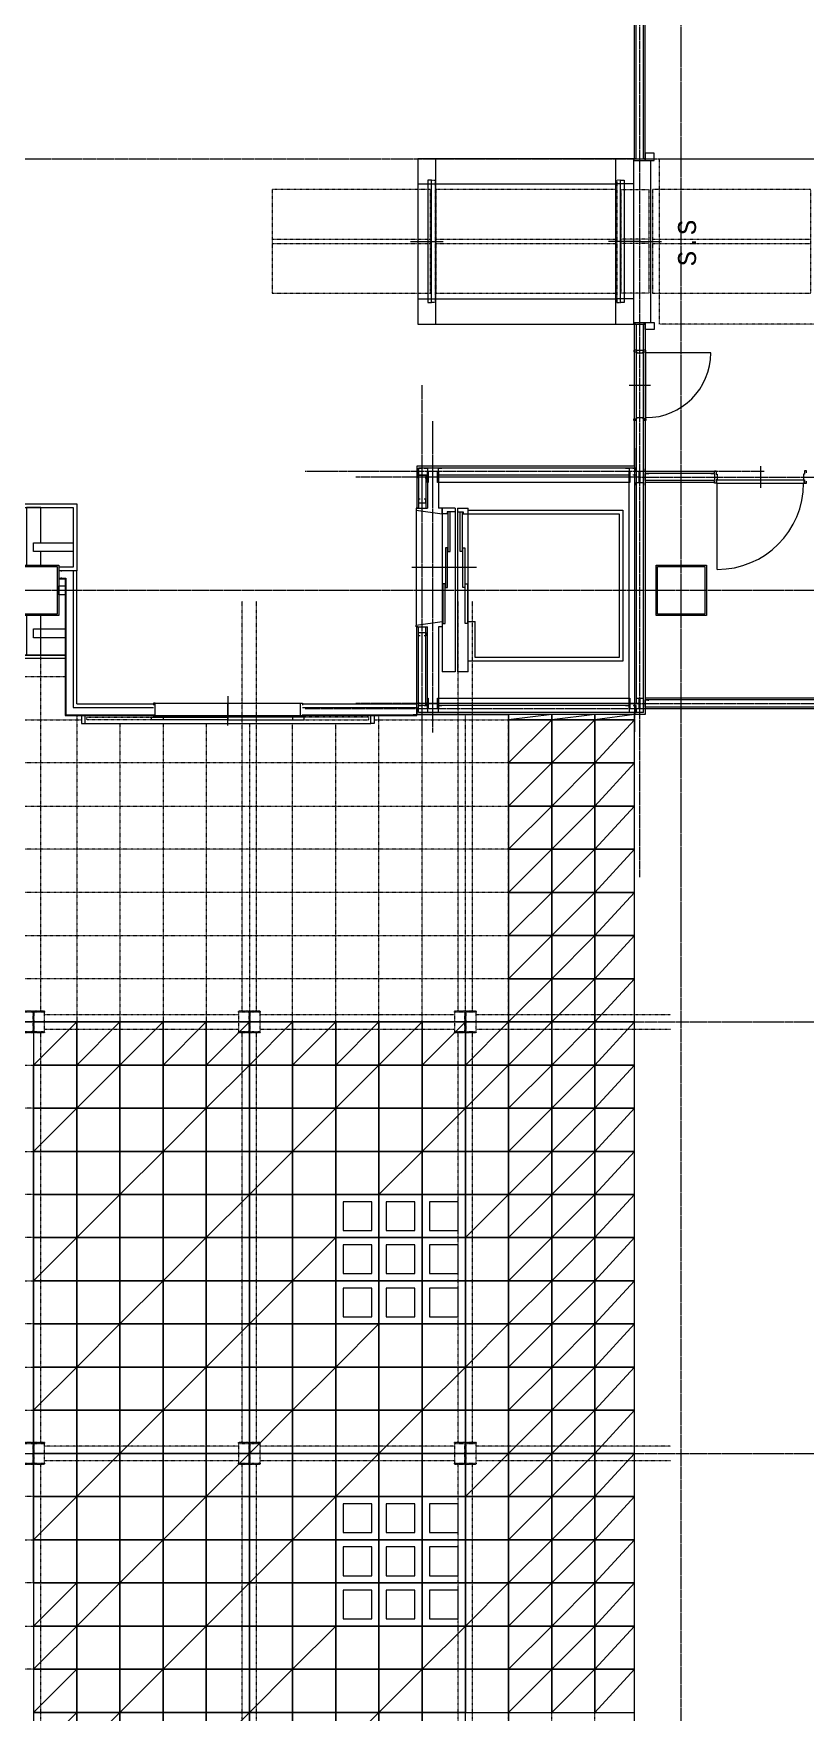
# Model space of a CAD drawing. Extents: x 73996 to 686888, y -9729 to 263202.
# Drawn here: x 480926 to 491651, y 201602 to 224942 of the extents above; entities that cross this region are included whole.
import ezdxf
from ezdxf.enums import TextEntityAlignment as Align

# ---------------------------------------------------------------- set-up
doc = ezdxf.new("R2010")
doc.units = 0
doc.header["$LTSCALE"] = 20
for name, pattern in [('Data Center Layout_L20$0$CENTER', [2, 1.25, -0.25, 0.25, -0.25]), ('Data Center Layout_L20$0$CENTERK0', [0.65, 0.5, -0.05, 0.05, -0.05]), ('Data Center Layout_L20$0$DOTK1', [0.1, 0.05, -0.05])]:
    doc.linetypes.add(name, pattern=pattern)
for name, color, linetype, lineweight in [('Data Center Layout_L20$0$$ALDG', 252, 'Data Center Layout_L20$0$DOTK1', 0), ('Data Center Layout_L20$0$$ALDG-P', 252, 'Continuous', 0), ('Data Center Layout_L20$0$$AREA-RC', 252, 'Continuous', 0), ('Data Center Layout_L20$0$$OOBIKI', 252, 'Data Center Layout_L20$0$DOTK1', 0), ('Data Center Layout_L20$0$ARC', 252, 'Continuous', 0), ('Data Center Layout_L20$0$H-SIN', 252, 'Data Center Layout_L20$0$CENTER', 9), ('Data Center Layout_L20$0$K-SIN', 252, 'Data Center Layout_L20$0$CENTER', 9), ('Data Center Layout_L20$0$SUGATA3', 252, 'Continuous', 0)]:
    doc.layers.add(name, color=color, linetype=linetype, lineweight=lineweight)
doc.styles.add('Data Center Layout_L20$0$ATS', font='monotxt', dxfattribs={"bigfont": 'BIGFONT'})

# ---------------------------------------------------------------- blocks, each defined once
blk = doc.blocks.new('Data Center Layout_L20$0$ROBOT2')
for points in [[(0, 0), (600, 0), (600, 600), (0, 600)], [(100, 100), (500, 100), (500, 500), (100, 500)]]:
    blk.add_lwpolyline(points, close=True)
blk = doc.blocks.new('Data Center Layout_L20$0$BLANK')
blk.add_lwpolyline([(0, 0), (600, 0), (600, 600), (0, 600)], close=True)
blk = doc.blocks.new('Data Center Layout_L20$0$45%-AL-G')
blk.add_line((600, 600), (0, 0))
blk.add_lwpolyline([(0, 0), (600, 0), (600, 600), (0, 600)], close=True)
blk = doc.blocks.new('Data Center Layout_L20$0$A$C80dc7663')
at = {"layer": 'Data Center Layout_L20$0$$ALDG'}
for p, q in [((493690.24, 182845.59), (523377.74, 182845.59)), ((523540.24, 182303.09), (523540.24, 148995.59)), ((527740.24, 148995.59), (527740.24, 182303.09)), ((528340.24, 148995.59), (528340.24, 182320.59)), ((528940.24, 148995.59), (528940.24, 182320.59)), ((529540.24, 148995.59), (529540.24, 182320.59)), ((530140.24, 148995.59), (530140.24, 182320.59)), ((530740.24, 148995.59), (530740.24, 182320.59)), ((493690.24, 182245.59), (523605.24, 182245.59)), ((524140.24, 182193.09), (524140.24, 148995.59)), ((524740.24, 182193.09), (524740.24, 148995.59)), ((525340.24, 182193.09), (525340.24, 148995.59)), ((525940.24, 182193.09), (525940.24, 148995.59)), ((526540.24, 148995.59), (526540.24, 182193.09)), ((527140.24, 148995.59), (527140.24, 182193.09)), ((527675.24, 182245.59), (531290.24, 182245.59)), ((531290.24, 181645.59), (493690.24, 181645.59)), ((493690.24, 181045.59), (531290.24, 181045.59)), ((531290.24, 180445.59), (493690.24, 180445.59)), ((531290.24, 179845.59), (334590.24, 179845.59)), ((334590.24, 179245.59), (531290.24, 179245.59)), ((531290.24, 178645.59), (334590.24, 178645.59)), ((334590.24, 178045.59), (531290.24, 178045.59)), ((334590.24, 177445.59), (531290.24, 177445.59)), ((531290.24, 176845.59), (334590.24, 176845.59)), ((334590.24, 176245.59), (531290.24, 176245.59)), ((531290.24, 175645.59), (334590.24, 175645.59)), ((531290.24, 175045.59), (334590.24, 175045.59)), ((334590.24, 174445.59), (531290.24, 174445.59)), ((531290.24, 173845.59), (334590.24, 173845.59)), ((334590.24, 173245.59), (531290.24, 173245.59)), ((334590.24, 172645.59), (531290.24, 172645.59)), ((334590.24, 172045.59), (531290.24, 172045.59)), ((531290.24, 171445.59), (334590.24, 171445.59)), ((334590.24, 170845.59), (531290.24, 170845.59)), ((531290.24, 170245.59), (334590.24, 170245.59)), ((334590.24, 169645.59), (531290.24, 169645.59)), ((531290.24, 169045.59), (334590.24, 169045.59))]:
    blk.add_line(p, q, dxfattribs=at)
at = {"layer": 'Data Center Layout_L20$0$$ALDG-P'}
blk.add_lwpolyline([(522940.24, 170245.59), (522940.24, 177445.59), (529540.24, 177445.59), (529540.24, 167845.59), (523540.24, 167845.59), (523540.24, 170245.59)], close=True, dxfattribs=at)
at = {"layer": 'Data Center Layout_L20$0$$AREA-RC'}
blk.add_lwpolyline([(493690.24, 183145.59), (523378.24, 183145.59), (523377.74, 182303.09), (528265.24, 182303.09), (528265.24, 182320.59), (529540.24, 182320.59), (529540.24, 178045.59), (500140.24, 178045.59), (500140.24, 170245.59), (486940.24, 170245.59)], dxfattribs=at)
at = {"layer": 'Data Center Layout_L20$0$$OOBIKI'}
for p, q in [((523040.24, 178195.59), (523040.24, 183695.59)), ((525840.24, 178195.59), (525840.24, 183895.59)), ((526040.24, 178195.59), (526040.24, 183895.59)), ((528840.24, 178195.59), (528840.24, 183895.59)), ((529040.24, 178195.59), (529040.24, 183895.59)), ((525790.24, 178145.59), (523090.24, 178145.59)), ((528790.24, 178145.59), (526090.24, 178145.59)), ((531790.24, 178145.59), (529090.24, 178145.59)), ((523040.24, 172195.59), (523040.24, 177895.59)), ((523090.24, 177945.59), (525790.24, 177945.59)), ((525840.24, 172195.59), (525840.24, 177895.59)), ((526040.24, 172195.59), (526040.24, 177895.59)), ((526090.24, 177945.59), (528790.24, 177945.59)), ((528840.24, 172195.59), (528840.24, 177895.59)), ((529040.24, 172195.59), (529040.24, 177895.59)), ((529090.24, 177945.59), (531790.24, 177945.59)), ((525790.24, 172145.59), (523090.24, 172145.59)), ((528790.24, 172145.59), (526090.24, 172145.59)), ((531790.24, 172145.59), (529090.24, 172145.59)), ((523040.24, 166395.59), (523040.24, 171895.59)), ((523090.24, 171945.59), (525790.24, 171945.59)), ((525840.24, 166195.59), (525840.24, 171895.59)), ((526040.24, 166195.59), (526040.24, 171895.59)), ((526090.24, 171945.59), (528790.24, 171945.59)), ((528840.24, 166195.59), (528840.24, 171895.59)), ((529040.24, 166195.59), (529040.24, 171895.59)), ((529090.24, 171945.59), (531790.24, 171945.59))]:
    blk.add_line(p, q, dxfattribs=at)
at = {"layer": 'Data Center Layout_L20$0$$OOBIKI', "linetype": 'Data Center Layout_L20$0$DOTK1'}
for points in [[(522790.24, 178195.59), (523090.24, 178195.59), (523090.24, 178180.59), (522945.24, 178180.59), (522945.24, 177910.59), (523090.24, 177910.59), (523090.24, 177895.59), (522790.24, 177895.59), (522790.24, 177910.59), (522935.24, 177910.59), (522935.24, 178180.59), (522790.24, 178180.59)], [(525790.24, 178195.59), (526090.24, 178195.59), (526090.24, 178180.59), (525945.24, 178180.59), (525945.24, 177910.59), (526090.24, 177910.59), (526090.24, 177895.59), (525790.24, 177895.59), (525790.24, 177910.59), (525935.24, 177910.59), (525935.24, 178180.59), (525790.24, 178180.59)], [(528790.24, 178195.59), (529090.24, 178195.59), (529090.24, 178180.59), (528945.24, 178180.59), (528945.24, 177910.59), (529090.24, 177910.59), (529090.24, 177895.59), (528790.24, 177895.59), (528790.24, 177910.59), (528935.24, 177910.59), (528935.24, 178180.59), (528790.24, 178180.59)], [(522790.24, 172195.59), (523090.24, 172195.59), (523090.24, 172180.59), (522945.24, 172180.59), (522945.24, 171910.59), (523090.24, 171910.59), (523090.24, 171895.59), (522790.24, 171895.59), (522790.24, 171910.59), (522935.24, 171910.59), (522935.24, 172180.59), (522790.24, 172180.59)], [(525790.24, 172195.59), (526090.24, 172195.59), (526090.24, 172180.59), (525945.24, 172180.59), (525945.24, 171910.59), (526090.24, 171910.59), (526090.24, 171895.59), (525790.24, 171895.59), (525790.24, 171910.59), (525935.24, 171910.59), (525935.24, 172180.59), (525790.24, 172180.59)], [(528790.24, 172195.59), (529090.24, 172195.59), (529090.24, 172180.59), (528945.24, 172180.59), (528945.24, 171910.59), (529090.24, 171910.59), (529090.24, 171895.59), (528790.24, 171895.59), (528790.24, 171910.59), (528935.24, 171910.59), (528935.24, 172180.59), (528790.24, 172180.59)]]:
    blk.add_lwpolyline(points, close=True, dxfattribs=at)
at = {"layer": 'Data Center Layout_L20$0$$OOBIKI'}
for points in [[(522790.24, 177895.59), (523090.24, 177895.59), (523090.24, 178195.59), (522790.24, 178195.59)], [(525790.24, 177895.59), (526090.24, 177895.59), (526090.24, 178195.59), (525790.24, 178195.59)], [(528790.24, 177895.59), (529090.24, 177895.59), (529090.24, 178195.59), (528790.24, 178195.59)], [(522790.24, 171895.59), (523090.24, 171895.59), (523090.24, 172195.59), (522790.24, 172195.59)], [(525790.24, 171895.59), (526090.24, 171895.59), (526090.24, 172195.59), (525790.24, 172195.59)], [(528790.24, 171895.59), (529090.24, 171895.59), (529090.24, 172195.59), (528790.24, 172195.59)]]:
    blk.add_lwpolyline(points, close=True, dxfattribs=at)
at = {"layer": 'Data Center Layout_L20$0$ARC'}
for p, q in [((531290.24, 190045.59), (531290.24, 193000.59)), ((531315.24, 190045.59), (531315.24, 193000.59)), ((531415.24, 190045.59), (531415.24, 193000.59)), ((531440.24, 190045.59), (531440.24, 193000.59)), ((531290.24, 190045.59), (531440.24, 190045.59)), ((531290.24, 185770.59), (531290.24, 187745.59)), ((531290.24, 187745.59), (531440.24, 187745.59)), ((531315.24, 187745.59), (531315.24, 182474.09)), ((531415.24, 182345.59), (531415.24, 187745.59)), ((531440.24, 187745.59), (531440.24, 182320.59)), ((532350.24, 187345.59), (531450.24, 187345.59)), ((531215.24, 186895.59), (531515.24, 186895.59)), ((531290.24, 185956.56), (531290.24, 185770.59)), ((531440.24, 185956.56), (531440.24, 185695.59)), ((528265.24, 185770.59), (528265.24, 185185.59)), ((531290.24, 185770.59), (528265.24, 185770.59)), ((528290.24, 185745.59), (528290.24, 185185.59)), ((531315.24, 185745.59), (528290.24, 185745.59)), ((528415.24, 185645.59), (528290.24, 185645.59)), ((528390.24, 185645.59), (528390.24, 185185.59)), ((528415.24, 185645.59), (528415.24, 185185.59)), ((531215.24, 185645.59), (528565.24, 185645.59)), ((531215.24, 185620.59), (528565.24, 185620.59)), ((531290.24, 185617.09), (531290.24, 182474.09)), ((532400.24, 185695.59), (531440.24, 185695.59)), ((532400.24, 185670.59), (531440.24, 185670.59)), ((532400.24, 185570.59), (531440.24, 185570.59)), ((532400.24, 185545.59), (531440.24, 185545.59)), ((532440.24, 184335.59), (532440.24, 185535.59)), ((487390.24, 185245.59), (523540.24, 185245.59)), ((487390.24, 185195.59), (523490.24, 185195.59)), ((523490.24, 185195.59), (523490.24, 184365.59)), ((523540.24, 185245.59), (523540.24, 184315.59)), ((528255.24, 185160.59), (528255.24, 183560.59)), ((528265.24, 185185.59), (528415.24, 185185.59)), ((528618.24, 185185.59), (528618.24, 182910.59)), ((528800.24, 185185.59), (528618.24, 185185.59)), ((528688.24, 185110.59), (528618.24, 185110.59)), ((528688.24, 185135.59), (528688.24, 185110.59)), ((528800.24, 185135.59), (528688.24, 185135.59)), ((528800.24, 185185.59), (528800.24, 182910.59)), ((528830.24, 185185.59), (528978.24, 185185.59)), ((528830.24, 185185.59), (528830.24, 182910.59)), ((528830.24, 185135.59), (528908.24, 185135.59)), ((528908.24, 185135.59), (528908.24, 185110.59)), ((528908.24, 185110.59), (531078.24, 185110.59)), ((528978.24, 182910.59), (528978.24, 185185.59)), ((528978.24, 185160.59), (531128.24, 185160.59)), ((529078.24, 185110.59), (529078.24, 185110.59)), ((531078.24, 185110.59), (531078.24, 183110.59)), ((531128.24, 185160.59), (531128.24, 183060.59)), ((523490.24, 184365.59), (523290.24, 184365.59)), ((523540.24, 184315.59), (523290.24, 184315.59)), ((523290.24, 184215.59), (523390.24, 184215.59)), ((523290.24, 184203.09), (523377.74, 184203.09)), ((523377.74, 184203.09), (523377.74, 182303.09)), ((523390.24, 184215.59), (523390.24, 182315.59)), ((523490.24, 184315.59), (523490.24, 182415.59)), ((523540.24, 182465.59), (523540.24, 184315.59)), ((529095.24, 184360.59), (528195.24, 184360.59)), ((528265.24, 182320.59), (528265.24, 183535.59)), ((528265.24, 183535.59), (528415.24, 183535.59)), ((528290.24, 182345.59), (528290.24, 183535.59)), ((528390.24, 182445.59), (528390.24, 183535.59)), ((528415.24, 182445.59), (528415.24, 183535.59)), ((528978.24, 183610.59), (529078.24, 183610.59)), ((529078.24, 183110.59), (529078.24, 183610.59)), ((523378.24, 183145.59), (493690.24, 183145.59)), ((523378.24, 183095.59), (493690.24, 183095.59)), ((531128.24, 183060.59), (528978.24, 183060.59)), ((531078.24, 183110.59), (529078.24, 183110.59)), ((528800.24, 182910.59), (528618.24, 182910.59)), ((528978.24, 182910.59), (528830.24, 182910.59)), ((525640.24, 182575.09), (525640.24, 182263.09)), ((540490.24, 182545.59), (531440.24, 182545.59)), ((540515.24, 182520.59), (531440.24, 182520.59)), ((523377.74, 182303.09), (524605.24, 182303.09)), ((523390.24, 182315.59), (524605.24, 182315.59)), ((523490.24, 182415.59), (524605.24, 182415.59)), ((523540.24, 182465.59), (524605.24, 182465.59)), ((524630.24, 182475.09), (526650.24, 182475.09)), ((524630.24, 182293.09), (526650.24, 182293.09)), ((525640.24, 182168.09), (525640.24, 182468.09)), ((526675.24, 182465.59), (528265.24, 182465.59)), ((526675.24, 182415.59), (528265.24, 182415.59)), ((526675.24, 182315.59), (528265.24, 182315.59)), ((526675.24, 182303.09), (528265.24, 182303.09)), ((531440.24, 182320.59), (528265.24, 182320.59)), ((528415.24, 182445.59), (528290.24, 182445.59)), ((531415.24, 182345.59), (528290.24, 182345.59)), ((531215.24, 182470.59), (528565.24, 182470.59)), ((531215.24, 182445.59), (528565.24, 182445.59)), ((531290.24, 147655.59), (531290.24, 182320.59)), ((531315.24, 182395.59), (531315.24, 182345.59)), ((540615.24, 182420.59), (531440.24, 182420.59)), ((540640.24, 182395.59), (531440.24, 182395.59)), ((523655.24, 182193.09), (527625.24, 182193.09))]:
    blk.add_line(p, q, dxfattribs=at)
at = {"layer": 'Data Center Layout_L20$0$ARC', "linetype": 'Continuous'}
for p, q in [((528530.24, 187745.59), (528530.24, 190045.59)), ((531030.24, 187745.59), (531030.24, 190045.59)), ((528280.24, 189695.59), (528530.24, 189695.59)), ((528530.24, 189695.59), (531030.24, 189695.59)), ((531280.24, 189695.59), (531030.24, 189695.59)), ((528180.24, 188895.59), (528630.24, 188895.59)), ((531380.24, 188895.59), (530930.24, 188895.59)), ((531365.24, 188895.59), (531665.24, 188895.59)), ((528280.24, 188095.59), (528530.24, 188095.59)), ((528530.24, 188095.59), (531030.24, 188095.59)), ((531280.24, 188095.59), (531030.24, 188095.59)), ((531215.24, 186895.59), (531515.24, 186895.59)), ((533040.24, 185770.59), (533040.24, 185470.59))]:
    blk.add_line(p, q, dxfattribs=at)
at = {"layer": 'Data Center Layout_L20$0$ARC', "linetype": 'Data Center Layout_L20$0$CENTERK0'}
blk.add_line((531515.24, 190020.59), (531515.24, 187770.59), dxfattribs=at)
at = {"layer": 'Data Center Layout_L20$0$ARC', "linetype": 'Data Center Layout_L20$0$DOTK1'}
for p, q in [((526255.24, 188925.59), (528455.24, 188925.59)), ((526255.24, 188865.59), (528455.24, 188865.59)), ((528530.24, 188925.59), (531030.24, 188925.59)), ((528530.24, 188865.59), (531030.24, 188865.59)), ((531490.24, 188925.59), (531105.24, 188925.59)), ((531490.24, 188865.59), (531105.24, 188865.59)), ((531540.24, 188925.59), (533740.24, 188925.59)), ((531540.24, 188865.59), (533740.24, 188865.59))]:
    blk.add_line(p, q, dxfattribs=at)
at = {"layer": 'Data Center Layout_L20$0$ARC'}
for points in [[(528280.24, 190045.59), (528280.24, 187745.59), (531280.24, 187745.59), (531280.24, 190045.59)], [(531440.24, 190020.59), (531565.24, 190020.59), (531565.24, 190120.59), (531440.24, 190120.59)], [(531440.24, 187770.59), (531565.24, 187770.59), (531565.24, 187670.59), (531440.24, 187670.59)], [(531450.24, 186435.59), (531450.24, 187355.59), (531410.24, 187355.59), (531410.24, 186435.59)], [(528415.24, 185545.59), (528415.24, 185695.59), (528425.24, 185695.59), (528425.24, 185624.09), (528555.24, 185624.09), (528555.24, 185695.59), (528565.24, 185695.59), (528565.24, 185545.59), (528555.24, 185545.59), (528555.24, 185617.09), (528425.24, 185617.09), (528425.24, 185545.59)], [(531215.24, 185545.59), (531215.24, 185695.59), (531225.24, 185695.59), (531225.24, 185624.09), (531355.24, 185624.09), (531355.24, 185695.59), (531365.24, 185695.59), (531365.24, 185545.59), (531355.24, 185545.59), (531355.24, 185617.09), (531225.24, 185617.09), (531225.24, 185545.59)], [(532430.24, 185535.59), (533650.24, 185535.59), (533650.24, 185575.59), (532430.24, 185575.59)], [(528728.24, 185135.59), (528698.24, 185135.59), (528698.24, 184585.59), (528728.24, 184585.59)], [(528868.24, 185135.59), (528898.24, 185135.59), (528898.24, 184585.59), (528868.24, 184585.59)], [(523490.24, 184583.59), (522940.24, 184583.59), (522940.24, 184707.59), (523490.24, 184707.59)], [(528693.24, 184635.59), (528663.24, 184635.59), (528663.24, 184085.59), (528693.24, 184085.59)], [(528903.24, 184635.59), (528933.24, 184635.59), (528933.24, 184085.59), (528903.24, 184085.59)], [(522590.24, 183695.59), (522590.24, 184395.59), (523290.24, 184395.59), (523290.24, 183695.59)], [(531590.24, 183695.59), (531590.24, 184395.59), (532290.24, 184395.59), (532290.24, 183695.59)], [(522610.24, 183715.59), (522610.24, 184375.59), (523270.24, 184375.59), (523270.24, 183715.59)], [(531610.24, 183715.59), (531610.24, 184375.59), (532270.24, 184375.59), (532270.24, 183715.59)], [(523377.74, 183983.59), (523290.24, 183983.59), (523290.24, 184107.59), (523377.74, 184107.59)], [(528658.24, 184135.59), (528628.24, 184135.59), (528628.24, 183585.59), (528658.24, 183585.59)], [(528938.24, 184135.59), (528968.24, 184135.59), (528968.24, 183585.59), (528938.24, 183585.59)], [(523040.24, 183695.59), (522840.24, 183695.59), (522840.24, 183145.59), (523040.24, 183145.59)], [(523377.74, 183383.59), (522940.24, 183383.59), (522940.24, 183507.59), (523377.74, 183507.59)], [(528415.24, 182395.59), (528415.24, 182545.59), (528425.24, 182545.59), (528425.24, 182474.09), (528555.24, 182474.09), (528555.24, 182545.59), (528565.24, 182545.59), (528565.24, 182395.59), (528555.24, 182395.59), (528555.24, 182467.09), (528425.24, 182467.09), (528425.24, 182395.59)], [(531215.24, 182395.59), (531215.24, 182545.59), (531225.24, 182545.59), (531225.24, 182474.09), (531355.24, 182474.09), (531355.24, 182545.59), (531365.24, 182545.59), (531365.24, 182395.59), (531355.24, 182395.59), (531355.24, 182467.09), (531225.24, 182467.09), (531225.24, 182395.59)], [(523655.24, 182303.09), (523605.24, 182303.09), (523605.24, 182193.09), (523655.24, 182193.09)], [(527625.24, 182303.09), (527675.24, 182303.09), (527675.24, 182193.09), (527625.24, 182193.09)], [(525640.24, 182243.09), (524580.24, 182243.09), (524580.24, 182283.09), (525640.24, 182283.09)], [(525640.24, 182243.09), (526700.24, 182243.09), (526700.24, 182283.09), (525640.24, 182283.09)]]:
    blk.add_lwpolyline(points, close=True, dxfattribs=at)
for points in [[(531305.24, 190045.59), (531280.24, 190045.59), (531280.24, 190020.59), (531440.24, 190020.59), (531440.24, 190045.59), (531415.24, 190045.59)], [(531305.24, 187745.59), (531280.24, 187745.59), (531280.24, 187770.59), (531440.24, 187770.59), (531440.24, 187745.59), (531415.24, 187745.59)], [(531325.24, 187425.59), (531315.24, 187425.59), (531315.24, 187385.59), (531415.24, 187385.59), (531415.24, 187425.59), (531405.24, 187425.59)], [(531305.24, 187385.59), (531280.24, 187385.59), (531280.24, 187360.59), (531325.24, 187360.59), (531325.24, 187345.59), (531405.24, 187345.59), (531405.24, 187360.59), (531450.24, 187360.59), (531450.24, 187385.59), (531425.24, 187385.59)], [(531305.24, 186405.59), (531280.24, 186405.59), (531280.24, 186430.59), (531325.24, 186430.59), (531325.24, 186445.59), (531405.24, 186445.59), (531405.24, 186430.59), (531450.24, 186430.59), (531450.24, 186405.59), (531425.24, 186405.59)], [(528330.24, 185655.59), (528330.24, 185645.59), (528290.24, 185645.59), (528290.24, 185745.59), (528330.24, 185745.59), (528330.24, 185735.59)], [(528300.24, 185605.59), (528290.24, 185605.59), (528290.24, 185645.59), (528390.24, 185645.59), (528390.24, 185605.59), (528380.24, 185605.59)], [(528375.24, 185735.59), (528375.24, 185745.59), (528415.24, 185745.59), (528415.24, 185645.59), (528375.24, 185645.59), (528375.24, 185655.59)], [(528605.24, 185655.59), (528605.24, 185645.59), (528565.24, 185645.59), (528565.24, 185745.59), (528605.24, 185745.59), (528605.24, 185735.59)], [(531175.24, 185735.59), (531175.24, 185745.59), (531215.24, 185745.59), (531215.24, 185645.59), (531175.24, 185645.59), (531175.24, 185655.59)], [(531275.24, 185735.59), (531275.24, 185745.59), (531315.24, 185745.59), (531315.24, 185645.59), (531275.24, 185645.59), (531275.24, 185655.59)], [(531405.24, 185735.59), (531415.24, 185735.59), (531415.24, 185695.59), (531315.24, 185695.59), (531315.24, 185735.59), (531325.24, 185735.59)], [(531480.24, 185580.59), (531480.24, 185570.59), (531440.24, 185570.59), (531440.24, 185670.59), (531480.24, 185670.59), (531480.24, 185660.59)], [(532360.24, 185660.59), (532360.24, 185670.59), (532400.24, 185670.59), (532400.24, 185570.59), (532360.24, 185570.59), (532360.24, 185580.59)], [(532400.24, 185680.59), (532400.24, 185705.59), (532425.24, 185705.59), (532425.24, 185660.59), (532440.24, 185660.59), (532440.24, 185580.59), (532425.24, 185580.59), (532425.24, 185535.59), (532400.24, 185535.59), (532400.24, 185560.59)], [(533680.24, 185680.59), (533680.24, 185705.59), (533655.24, 185705.59), (533655.24, 185660.59), (533640.24, 185660.59), (533640.24, 185580.59), (533655.24, 185580.59), (533655.24, 185535.59), (533680.24, 185535.59), (533680.24, 185560.59)], [(531325.24, 185505.59), (531315.24, 185505.59), (531315.24, 185545.59), (531415.24, 185545.59), (531415.24, 185505.59), (531405.24, 185505.59)], [(523040.24, 184707.59), (523040.24, 185195.59), (522840.24, 185195.59), (522840.24, 184395.59), (523040.24, 184395.59), (523040.24, 184583.59)], [(528280.24, 185185.59), (528255.24, 185185.59), (528255.24, 185160.59), (528618.24, 185110.59), (528618.24, 185185.59), (528565.24, 185185.59)], [(528310.24, 185310.59), (528290.24, 185310.59), (528290.24, 185260.59), (528390.24, 185260.59), (528390.24, 185310.59), (528370.24, 185310.59)], [(523330.24, 184305.59), (523330.24, 184315.59), (523290.24, 184315.59), (523290.24, 184215.59), (523330.24, 184215.59), (523330.24, 184225.59)], [(528280.24, 183535.59), (528255.24, 183535.59), (528255.24, 183560.59), (528618.24, 183610.59), (528618.24, 183535.59), (528565.24, 183535.59)], [(528310.24, 183410.59), (528290.24, 183410.59), (528290.24, 183460.59), (528390.24, 183460.59), (528390.24, 183410.59), (528370.24, 183410.59)], [(531325.24, 182585.59), (531315.24, 182585.59), (531315.24, 182545.59), (531415.24, 182545.59), (531415.24, 182585.59), (531405.24, 182585.59)], [(531480.24, 182430.59), (531480.24, 182420.59), (531440.24, 182420.59), (531440.24, 182520.59), (531480.24, 182520.59), (531480.24, 182510.59)], [(524605.24, 182318.09), (524605.24, 182293.09), (524630.24, 182293.09), (524630.24, 182475.09), (524605.24, 182475.09), (524605.24, 182450.09)], [(526675.24, 182318.09), (526675.24, 182293.09), (526650.24, 182293.09), (526650.24, 182475.09), (526675.24, 182475.09), (526675.24, 182450.09)], [(528225.24, 182405.59), (528225.24, 182415.59), (528265.24, 182415.59), (528265.24, 182315.59), (528225.24, 182315.59), (528225.24, 182325.59)], [(528380.24, 182485.59), (528390.24, 182485.59), (528390.24, 182445.59), (528290.24, 182445.59), (528290.24, 182485.59), (528300.24, 182485.59)], [(528330.24, 182355.59), (528330.24, 182345.59), (528290.24, 182345.59), (528290.24, 182445.59), (528330.24, 182445.59), (528330.24, 182435.59)], [(528375.24, 182435.59), (528375.24, 182445.59), (528415.24, 182445.59), (528415.24, 182345.59), (528375.24, 182345.59), (528375.24, 182355.59)], [(528605.24, 182355.59), (528605.24, 182345.59), (528565.24, 182345.59), (528565.24, 182445.59), (528605.24, 182445.59), (528605.24, 182435.59)], [(531175.24, 182435.59), (531175.24, 182445.59), (531215.24, 182445.59), (531215.24, 182345.59), (531175.24, 182345.59), (531175.24, 182355.59)], [(531275.24, 182355.59), (531275.24, 182345.59), (531315.24, 182345.59), (531315.24, 182445.59), (531275.24, 182445.59), (531275.24, 182435.59)], [(531405.24, 182355.59), (531415.24, 182355.59), (531415.24, 182395.59), (531315.24, 182395.59), (531315.24, 182355.59), (531325.24, 182355.59)]]:
    blk.add_lwpolyline(points, dxfattribs=at)
at = {"layer": 'Data Center Layout_L20$0$ARC', "linetype": 'Data Center Layout_L20$0$DOTK1'}
for points in [[(531640.24, 190045.59), (536190.13, 190045.59), (536190.13, 187745.59), (531640.24, 187745.59), (531640.24, 190045.59)], [(526255.24, 188175.59), (528455.24, 188175.59), (528455.24, 189615.59), (526255.24, 189615.59)], [(528470.24, 189745.59), (528520.24, 189745.59), (528520.24, 188045.59), (528470.24, 188045.59)], [(528530.24, 188175.59), (531030.24, 188175.59), (531030.24, 189615.59), (528530.24, 189615.59)], [(531095.24, 189745.59), (531045.24, 189745.59), (531045.24, 188045.59), (531095.24, 188045.59)], [(531490.24, 188175.59), (531105.24, 188175.59), (531105.24, 189615.59), (531490.24, 189615.59)], [(531540.24, 188175.59), (533740.24, 188175.59), (533740.24, 189615.59), (531540.24, 189615.59)], [(524740.24, 182243.09), (523680.24, 182243.09), (523680.24, 182283.09), (524740.24, 182283.09)], [(526540.24, 182243.09), (527600.24, 182243.09), (527600.24, 182283.09), (526540.24, 182283.09)]]:
    blk.add_lwpolyline(points, close=True, dxfattribs=at)
at = {"layer": 'Data Center Layout_L20$0$ARC', "linetype": 'Continuous'}
for points in [[(528420.24, 188045.59), (528470.24, 188045.59), (528470.24, 189745.59), (528420.24, 189745.59)], [(531145.24, 188045.59), (531095.24, 188045.59), (531095.24, 189745.59), (531145.24, 189745.59)]]:
    blk.add_lwpolyline(points, close=True, dxfattribs=at)
at = {"layer": 'Data Center Layout_L20$0$ARC'}
for centre, radius in [((531450.24, 187345.59), 900), ((532440.24, 185535.59), 1200)]:
    blk.add_arc(centre, radius, 270, 0, dxfattribs=at)
at = {"layer": 'Data Center Layout_L20$0$H-SIN'}
for p, q in [((531940.24, 124521.53), (531940.24, 230045.59)), ((294307.41, 190045.59), (588940.24, 190045.59)), ((294307.41, 184045.59), (588940.24, 184045.59)), ((294307.41, 178045.59), (588940.24, 178045.59)), ((294307.41, 172045.59), (588940.24, 172045.59))]:
    blk.add_line(p, q, dxfattribs=at)
at = {"layer": 'Data Center Layout_L20$0$K-SIN'}
for p, q in [((531365.24, 180056.3), (531365.24, 212045.59)), ((528340.24, 182070.59), (528340.24, 186895.59)), ((528490.24, 182070.59), (528490.24, 186395.59)), ((531290.24, 186020.59), (531290.24, 182070.59)), ((533090.24, 185695.59), (526715.24, 185695.59)), ((531365.24, 185620.59), (527415.24, 185620.59)), ((531365.24, 185620.59), (543140.24, 185620.59)), ((531590.24, 182395.59), (526715.24, 182395.59)), ((531365.24, 182470.59), (527415.24, 182470.59)), ((531365.24, 182470.59), (543140.24, 182470.59))]:
    blk.add_line(p, q, dxfattribs=at)
at = {"layer": 'Data Center Layout_L20$0$SUGATA3'}
blk.add_lwpolyline([(528565.24, 183535.59), (528565.24, 182545.59), (531215.24, 182545.59), (531215.24, 185545.59), (528565.24, 185545.59), (528565.24, 185185.59)], dxfattribs=at)
at = {"layer": 'Data Center Layout_L20$0$$ALDG-P', "yscale": 0.125}
for p in [(529540.24, 182245.59), (530140.24, 182245.59)]:
    blk.add_blockref('Data Center Layout_L20$0$45%-AL-G', p, dxfattribs=at)
at = {"layer": 'Data Center Layout_L20$0$$ALDG-P', "xscale": 0.9166666666666666, "yscale": 0.125, "zscale": 0.9166666666666666}
blk.add_blockref('Data Center Layout_L20$0$45%-AL-G', (530740.24, 182245.59), dxfattribs=at)
at = {"layer": 'Data Center Layout_L20$0$$ALDG-P'}
for name, p in [('Data Center Layout_L20$0$45%-AL-G', (529540.24, 181645.59)), ('Data Center Layout_L20$0$45%-AL-G', (530140.24, 181645.59)), ('Data Center Layout_L20$0$45%-AL-G', (529540.24, 181045.59)), ('Data Center Layout_L20$0$45%-AL-G', (530140.24, 181045.59)), ('Data Center Layout_L20$0$45%-AL-G', (529540.24, 180445.59)), ('Data Center Layout_L20$0$45%-AL-G', (530140.24, 180445.59)), ('Data Center Layout_L20$0$45%-AL-G', (529540.24, 179845.59)), ('Data Center Layout_L20$0$45%-AL-G', (530140.24, 179845.59)), ('Data Center Layout_L20$0$45%-AL-G', (529540.24, 179245.59)), ('Data Center Layout_L20$0$45%-AL-G', (530140.24, 179245.59)), ('Data Center Layout_L20$0$45%-AL-G', (529540.24, 178645.59)), ('Data Center Layout_L20$0$45%-AL-G', (530140.24, 178645.59)), ('Data Center Layout_L20$0$45%-AL-G', (529540.24, 178045.59)), ('Data Center Layout_L20$0$45%-AL-G', (530140.24, 178045.59)), ('Data Center Layout_L20$0$45%-AL-G', (522940.24, 177445.59)), ('Data Center Layout_L20$0$45%-AL-G', (523540.24, 177445.59)), ('Data Center Layout_L20$0$45%-AL-G', (524140.24, 177445.59)), ('Data Center Layout_L20$0$45%-AL-G', (524740.24, 177445.59)), ('Data Center Layout_L20$0$45%-AL-G', (525340.24, 177445.59)), ('Data Center Layout_L20$0$45%-AL-G', (525940.24, 177445.59)), ('Data Center Layout_L20$0$45%-AL-G', (526540.24, 177445.59)), ('Data Center Layout_L20$0$45%-AL-G', (527140.24, 177445.59)), ('Data Center Layout_L20$0$45%-AL-G', (527740.24, 177445.59)), ('Data Center Layout_L20$0$45%-AL-G', (528340.24, 177445.59)), ('Data Center Layout_L20$0$45%-AL-G', (528940.24, 177445.59)), ('Data Center Layout_L20$0$45%-AL-G', (529540.24, 177445.59)), ('Data Center Layout_L20$0$45%-AL-G', (530140.24, 177445.59)), ('Data Center Layout_L20$0$BLANK', (522940.24, 176845.59)), ('Data Center Layout_L20$0$45%-AL-G', (523540.24, 176845.59)), ('Data Center Layout_L20$0$BLANK', (524140.24, 176845.59)), ('Data Center Layout_L20$0$BLANK', (524740.24, 176845.59)), ('Data Center Layout_L20$0$45%-AL-G', (525340.24, 176845.59)), ('Data Center Layout_L20$0$BLANK', (525940.24, 176845.59)), ('Data Center Layout_L20$0$BLANK', (526540.24, 176845.59)), ('Data Center Layout_L20$0$45%-AL-G', (527140.24, 176845.59)), ('Data Center Layout_L20$0$BLANK', (527740.24, 176845.59)), ('Data Center Layout_L20$0$BLANK', (528340.24, 176845.59)), ('Data Center Layout_L20$0$45%-AL-G', (528940.24, 176845.59)), ('Data Center Layout_L20$0$45%-AL-G', (529540.24, 176845.59)), ('Data Center Layout_L20$0$45%-AL-G', (530140.24, 176845.59)), ('Data Center Layout_L20$0$45%-AL-G', (522940.24, 176245.59)), ('Data Center Layout_L20$0$BLANK', (523540.24, 176245.59)), ('Data Center Layout_L20$0$BLANK', (524140.24, 176245.59)), ('Data Center Layout_L20$0$45%-AL-G', (524740.24, 176245.59)), ('Data Center Layout_L20$0$BLANK', (525340.24, 176245.59)), ('Data Center Layout_L20$0$BLANK', (525940.24, 176245.59)), ('Data Center Layout_L20$0$45%-AL-G', (526540.24, 176245.59)), ('Data Center Layout_L20$0$BLANK', (527140.24, 176245.59)), ('Data Center Layout_L20$0$BLANK', (527740.24, 176245.59)), ('Data Center Layout_L20$0$45%-AL-G', (528340.24, 176245.59)), ('Data Center Layout_L20$0$BLANK', (528940.24, 176245.59)), ('Data Center Layout_L20$0$45%-AL-G', (529540.24, 176245.59)), ('Data Center Layout_L20$0$45%-AL-G', (530140.24, 176245.59)), ('Data Center Layout_L20$0$BLANK', (522940.24, 175645.59)), ('Data Center Layout_L20$0$BLANK', (523540.24, 175645.59)), ('Data Center Layout_L20$0$45%-AL-G', (524140.24, 175645.59)), ('Data Center Layout_L20$0$BLANK', (524740.24, 175645.59)), ('Data Center Layout_L20$0$BLANK', (525340.24, 175645.59)), ('Data Center Layout_L20$0$45%-AL-G', (525940.24, 175645.59)), ('Data Center Layout_L20$0$BLANK', (526540.24, 175645.59)), ('Data Center Layout_L20$0$BLANK', (527140.24, 175645.59)), ('Data Center Layout_L20$0$45%-AL-G', (527740.24, 175645.59)), ('Data Center Layout_L20$0$BLANK', (528340.24, 175645.59)), ('Data Center Layout_L20$0$BLANK', (528940.24, 175645.59)), ('Data Center Layout_L20$0$45%-AL-G', (529540.24, 175645.59)), ('Data Center Layout_L20$0$45%-AL-G', (530140.24, 175645.59)), ('Data Center Layout_L20$0$BLANK', (522940.24, 175045.59)), ('Data Center Layout_L20$0$45%-AL-G', (523540.24, 175045.59)), ('Data Center Layout_L20$0$BLANK', (524140.24, 175045.59)), ('Data Center Layout_L20$0$BLANK', (524740.24, 175045.59)), ('Data Center Layout_L20$0$45%-AL-G', (525340.24, 175045.59)), ('Data Center Layout_L20$0$BLANK', (525940.24, 175045.59)), ('Data Center Layout_L20$0$BLANK', (526540.24, 175045.59)), ('Data Center Layout_L20$0$ROBOT2', (527140.24, 175045.59)), ('Data Center Layout_L20$0$ROBOT2', (527740.24, 175045.59)), ('Data Center Layout_L20$0$ROBOT2', (528340.24, 175045.59)), ('Data Center Layout_L20$0$45%-AL-G', (528940.24, 175045.59)), ('Data Center Layout_L20$0$45%-AL-G', (529540.24, 175045.59)), ('Data Center Layout_L20$0$45%-AL-G', (530140.24, 175045.59)), ('Data Center Layout_L20$0$45%-AL-G', (522940.24, 174445.59)), ('Data Center Layout_L20$0$BLANK', (523540.24, 174445.59)), ('Data Center Layout_L20$0$BLANK', (524140.24, 174445.59)), ('Data Center Layout_L20$0$45%-AL-G', (524740.24, 174445.59)), ('Data Center Layout_L20$0$BLANK', (525340.24, 174445.59)), ('Data Center Layout_L20$0$BLANK', (525940.24, 174445.59)), ('Data Center Layout_L20$0$45%-AL-G', (526540.24, 174445.59)), ('Data Center Layout_L20$0$ROBOT2', (527140.24, 174445.59)), ('Data Center Layout_L20$0$ROBOT2', (527740.24, 174445.59)), ('Data Center Layout_L20$0$ROBOT2', (528340.24, 174445.59)), ('Data Center Layout_L20$0$BLANK', (528940.24, 174445.59)), ('Data Center Layout_L20$0$45%-AL-G', (529540.24, 174445.59)), ('Data Center Layout_L20$0$45%-AL-G', (530140.24, 174445.59)), ('Data Center Layout_L20$0$BLANK', (522940.24, 173845.59)), ('Data Center Layout_L20$0$BLANK', (523540.24, 173845.59)), ('Data Center Layout_L20$0$45%-AL-G', (524140.24, 173845.59)), ('Data Center Layout_L20$0$BLANK', (524740.24, 173845.59)), ('Data Center Layout_L20$0$BLANK', (525340.24, 173845.59)), ('Data Center Layout_L20$0$45%-AL-G', (525940.24, 173845.59)), ('Data Center Layout_L20$0$BLANK', (526540.24, 173845.59)), ('Data Center Layout_L20$0$ROBOT2', (527140.24, 173845.59)), ('Data Center Layout_L20$0$ROBOT2', (527740.24, 173845.59)), ('Data Center Layout_L20$0$ROBOT2', (528340.24, 173845.59)), ('Data Center Layout_L20$0$BLANK', (528940.24, 173845.59)), ('Data Center Layout_L20$0$45%-AL-G', (529540.24, 173845.59)), ('Data Center Layout_L20$0$45%-AL-G', (530140.24, 173845.59)), ('Data Center Layout_L20$0$BLANK', (522940.24, 173245.59)), ('Data Center Layout_L20$0$45%-AL-G', (523540.24, 173245.59)), ('Data Center Layout_L20$0$BLANK', (524140.24, 173245.59)), ('Data Center Layout_L20$0$BLANK', (524740.24, 173245.59)), ('Data Center Layout_L20$0$45%-AL-G', (525340.24, 173245.59)), ('Data Center Layout_L20$0$BLANK', (525940.24, 173245.59)), ('Data Center Layout_L20$0$BLANK', (526540.24, 173245.59)), ('Data Center Layout_L20$0$45%-AL-G', (527140.24, 173245.59)), ('Data Center Layout_L20$0$BLANK', (527740.24, 173245.59)), ('Data Center Layout_L20$0$BLANK', (528340.24, 173245.59)), ('Data Center Layout_L20$0$45%-AL-G', (528940.24, 173245.59)), ('Data Center Layout_L20$0$45%-AL-G', (529540.24, 173245.59)), ('Data Center Layout_L20$0$45%-AL-G', (530140.24, 173245.59)), ('Data Center Layout_L20$0$45%-AL-G', (522940.24, 172645.59)), ('Data Center Layout_L20$0$BLANK', (523540.24, 172645.59)), ('Data Center Layout_L20$0$BLANK', (524140.24, 172645.59)), ('Data Center Layout_L20$0$45%-AL-G', (524740.24, 172645.59)), ('Data Center Layout_L20$0$BLANK', (525340.24, 172645.59)), ('Data Center Layout_L20$0$BLANK', (525940.24, 172645.59)), ('Data Center Layout_L20$0$45%-AL-G', (526540.24, 172645.59)), ('Data Center Layout_L20$0$BLANK', (527140.24, 172645.59)), ('Data Center Layout_L20$0$BLANK', (527740.24, 172645.59)), ('Data Center Layout_L20$0$45%-AL-G', (528340.24, 172645.59)), ('Data Center Layout_L20$0$BLANK', (528940.24, 172645.59)), ('Data Center Layout_L20$0$45%-AL-G', (529540.24, 172645.59)), ('Data Center Layout_L20$0$45%-AL-G', (530140.24, 172645.59)), ('Data Center Layout_L20$0$BLANK', (522940.24, 172045.59)), ('Data Center Layout_L20$0$BLANK', (523540.24, 172045.59)), ('Data Center Layout_L20$0$45%-AL-G', (524140.24, 172045.59)), ('Data Center Layout_L20$0$BLANK', (524740.24, 172045.59)), ('Data Center Layout_L20$0$BLANK', (525340.24, 172045.59)), ('Data Center Layout_L20$0$45%-AL-G', (525940.24, 172045.59)), ('Data Center Layout_L20$0$BLANK', (526540.24, 172045.59)), ('Data Center Layout_L20$0$BLANK', (527140.24, 172045.59)), ('Data Center Layout_L20$0$45%-AL-G', (527740.24, 172045.59)), ('Data Center Layout_L20$0$BLANK', (528340.24, 172045.59)), ('Data Center Layout_L20$0$BLANK', (528940.24, 172045.59)), ('Data Center Layout_L20$0$45%-AL-G', (529540.24, 172045.59)), ('Data Center Layout_L20$0$45%-AL-G', (530140.24, 172045.59)), ('Data Center Layout_L20$0$BLANK', (522940.24, 171445.59)), ('Data Center Layout_L20$0$45%-AL-G', (523540.24, 171445.59)), ('Data Center Layout_L20$0$BLANK', (524140.24, 171445.59)), ('Data Center Layout_L20$0$BLANK', (524740.24, 171445.59)), ('Data Center Layout_L20$0$45%-AL-G', (525340.24, 171445.59)), ('Data Center Layout_L20$0$BLANK', (525940.24, 171445.59)), ('Data Center Layout_L20$0$BLANK', (526540.24, 171445.59)), ('Data Center Layout_L20$0$45%-AL-G', (527140.24, 171445.59)), ('Data Center Layout_L20$0$BLANK', (527740.24, 171445.59)), ('Data Center Layout_L20$0$BLANK', (528340.24, 171445.59)), ('Data Center Layout_L20$0$45%-AL-G', (528940.24, 171445.59)), ('Data Center Layout_L20$0$45%-AL-G', (529540.24, 171445.59)), ('Data Center Layout_L20$0$45%-AL-G', (530140.24, 171445.59)), ('Data Center Layout_L20$0$45%-AL-G', (522940.24, 170845.59)), ('Data Center Layout_L20$0$BLANK', (523540.24, 170845.59)), ('Data Center Layout_L20$0$BLANK', (524140.24, 170845.59)), ('Data Center Layout_L20$0$45%-AL-G', (524740.24, 170845.59)), ('Data Center Layout_L20$0$BLANK', (525340.24, 170845.59)), ('Data Center Layout_L20$0$BLANK', (525940.24, 170845.59)), ('Data Center Layout_L20$0$45%-AL-G', (526540.24, 170845.59)), ('Data Center Layout_L20$0$ROBOT2', (527140.24, 170845.59)), ('Data Center Layout_L20$0$ROBOT2', (527740.24, 170845.59)), ('Data Center Layout_L20$0$ROBOT2', (528340.24, 170845.59)), ('Data Center Layout_L20$0$BLANK', (528940.24, 170845.59)), ('Data Center Layout_L20$0$45%-AL-G', (529540.24, 170845.59)), ('Data Center Layout_L20$0$45%-AL-G', (530140.24, 170845.59)), ('Data Center Layout_L20$0$BLANK', (522940.24, 170245.59)), ('Data Center Layout_L20$0$BLANK', (523540.24, 170245.59)), ('Data Center Layout_L20$0$45%-AL-G', (524140.24, 170245.59)), ('Data Center Layout_L20$0$BLANK', (524740.24, 170245.59)), ('Data Center Layout_L20$0$BLANK', (525340.24, 170245.59)), ('Data Center Layout_L20$0$45%-AL-G', (525940.24, 170245.59)), ('Data Center Layout_L20$0$BLANK', (526540.24, 170245.59)), ('Data Center Layout_L20$0$ROBOT2', (527140.24, 170245.59)), ('Data Center Layout_L20$0$ROBOT2', (527740.24, 170245.59)), ('Data Center Layout_L20$0$ROBOT2', (528340.24, 170245.59)), ('Data Center Layout_L20$0$BLANK', (528940.24, 170245.59)), ('Data Center Layout_L20$0$45%-AL-G', (529540.24, 170245.59)), ('Data Center Layout_L20$0$45%-AL-G', (530140.24, 170245.59)), ('Data Center Layout_L20$0$45%-AL-G', (522940.24, 169645.59)), ('Data Center Layout_L20$0$45%-AL-G', (523540.24, 169645.59)), ('Data Center Layout_L20$0$BLANK', (524140.24, 169645.59)), ('Data Center Layout_L20$0$BLANK', (524740.24, 169645.59)), ('Data Center Layout_L20$0$45%-AL-G', (525340.24, 169645.59)), ('Data Center Layout_L20$0$BLANK', (525940.24, 169645.59)), ('Data Center Layout_L20$0$BLANK', (526540.24, 169645.59)), ('Data Center Layout_L20$0$ROBOT2', (527140.24, 169645.59)), ('Data Center Layout_L20$0$ROBOT2', (527740.24, 169645.59)), ('Data Center Layout_L20$0$ROBOT2', (528340.24, 169645.59)), ('Data Center Layout_L20$0$45%-AL-G', (528940.24, 169645.59)), ('Data Center Layout_L20$0$45%-AL-G', (529540.24, 169645.59)), ('Data Center Layout_L20$0$45%-AL-G', (530140.24, 169645.59)), ('Data Center Layout_L20$0$45%-AL-G', (522940.24, 169045.59)), ('Data Center Layout_L20$0$BLANK', (523540.24, 169045.59)), ('Data Center Layout_L20$0$BLANK', (524140.24, 169045.59)), ('Data Center Layout_L20$0$45%-AL-G', (524740.24, 169045.59)), ('Data Center Layout_L20$0$BLANK', (525340.24, 169045.59)), ('Data Center Layout_L20$0$BLANK', (525940.24, 169045.59)), ('Data Center Layout_L20$0$45%-AL-G', (526540.24, 169045.59)), ('Data Center Layout_L20$0$BLANK', (527140.24, 169045.59)), ('Data Center Layout_L20$0$BLANK', (527740.24, 169045.59)), ('Data Center Layout_L20$0$45%-AL-G', (528340.24, 169045.59)), ('Data Center Layout_L20$0$BLANK', (528940.24, 169045.59)), ('Data Center Layout_L20$0$45%-AL-G', (529540.24, 169045.59)), ('Data Center Layout_L20$0$45%-AL-G', (530140.24, 169045.59)), ('Data Center Layout_L20$0$45%-AL-G', (522940.24, 168445.59)), ('Data Center Layout_L20$0$BLANK', (523540.24, 168445.59)), ('Data Center Layout_L20$0$45%-AL-G', (524140.24, 168445.59)), ('Data Center Layout_L20$0$BLANK', (524740.24, 168445.59)), ('Data Center Layout_L20$0$BLANK', (525340.24, 168445.59)), ('Data Center Layout_L20$0$45%-AL-G', (525940.24, 168445.59)), ('Data Center Layout_L20$0$BLANK', (526540.24, 168445.59)), ('Data Center Layout_L20$0$BLANK', (527140.24, 168445.59)), ('Data Center Layout_L20$0$45%-AL-G', (527740.24, 168445.59)), ('Data Center Layout_L20$0$BLANK', (528340.24, 168445.59)), ('Data Center Layout_L20$0$BLANK', (528940.24, 168445.59)), ('Data Center Layout_L20$0$45%-AL-G', (529540.24, 168445.59)), ('Data Center Layout_L20$0$45%-AL-G', (530140.24, 168445.59)), ('Data Center Layout_L20$0$45%-AL-G', (522940.24, 167845.59)), ('Data Center Layout_L20$0$45%-AL-G', (523540.24, 167845.59)), ('Data Center Layout_L20$0$BLANK', (524140.24, 167845.59)), ('Data Center Layout_L20$0$BLANK', (524740.24, 167845.59)), ('Data Center Layout_L20$0$45%-AL-G', (525340.24, 167845.59)), ('Data Center Layout_L20$0$BLANK', (525940.24, 167845.59)), ('Data Center Layout_L20$0$BLANK', (526540.24, 167845.59)), ('Data Center Layout_L20$0$45%-AL-G', (527140.24, 167845.59)), ('Data Center Layout_L20$0$BLANK', (527740.24, 167845.59)), ('Data Center Layout_L20$0$BLANK', (528340.24, 167845.59))]:
    blk.add_blockref(name, p, dxfattribs=at)
at = {"layer": 'Data Center Layout_L20$0$$ALDG-P', "xscale": 0.9166666666666666, "zscale": 0.9166666666666666}
for p in [(530740.24, 181645.59), (530740.24, 181045.59), (530740.24, 180445.59), (530740.24, 179845.59), (530740.24, 179245.59), (530740.24, 178645.59), (530740.24, 178045.59), (530740.24, 177445.59), (530740.24, 176845.59), (530740.24, 176245.59), (530740.24, 175645.59), (530740.24, 175045.59), (530740.24, 174445.59), (530740.24, 173845.59), (530740.24, 173245.59), (530740.24, 172645.59), (530740.24, 172045.59), (530740.24, 171445.59), (530740.24, 170845.59), (530740.24, 170245.59), (530740.24, 169645.59), (530740.24, 169045.59), (530740.24, 168445.59)]:
    blk.add_blockref('Data Center Layout_L20$0$45%-AL-G', p, dxfattribs=at)
at = {"layer": 'Data Center Layout_L20$0$ARC', "style": 'Data Center Layout_L20$0$ATS'}
blk.add_text('S.S', height=250, rotation=90, dxfattribs=at).set_placement((532020.75, 188875.12), align=Align.MIDDLE_CENTER)
blk = doc.blocks.new('Data Center Layout_L20')
blk.add_blockref('Data Center Layout_L20$0$A$C80dc7663', (-42015, 33157))

msp = doc.modelspace()

# ---------------------------------------------------------------- block references
msp.add_blockref('Data Center Layout_L20', (0, 0))

doc.saveas('drawing.dxf')
